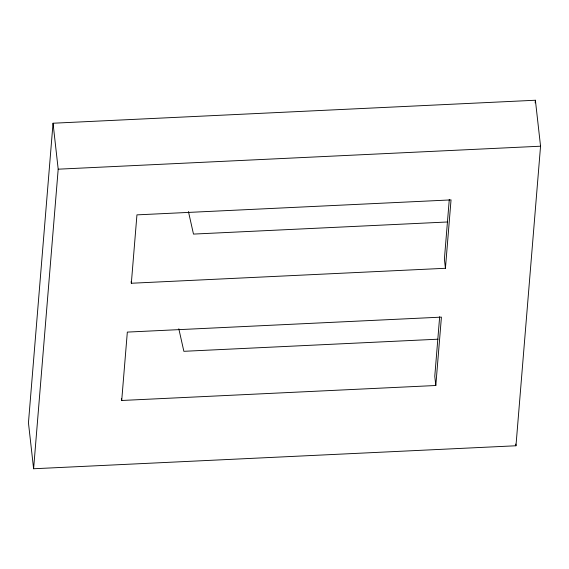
<?xml version="1.0" encoding="UTF-8"?>
<svg xmlns="http://www.w3.org/2000/svg" width="569" height="569" viewBox="0 0 569 569"><rect width="100%" height="100%" fill="white"/><g stroke="black" fill="none" stroke-linecap="round" stroke-linejoin="round"><path stroke-width="0.85" d="M53.038 123.231L28.45 422.795L33.607 468.756L515.962 445.769L540.55 146.205L535.393 100.244L53.038 123.231L58.194 169.185L33.607 468.756M121.709 400.476L127.328 332.097L441.416 317.125L435.804 385.505L121.709 400.476L121.517 398.741M131.332 283.248L136.944 214.869L451.039 199.904L445.427 268.284L131.332 283.248L131.14 281.52M439.666 316.705L434.773 376.315L435.804 385.505M449.29 199.477L444.396 259.094L445.427 268.284M535.18 102.897L535.393 100.244M58.194 169.185L540.55 146.205M447.654 221.974L193.481 234.087L188.431 211.54M438.03 339.195L183.865 351.308L178.808 328.768M515.77 444.04L515.962 445.769"/></g></svg>
